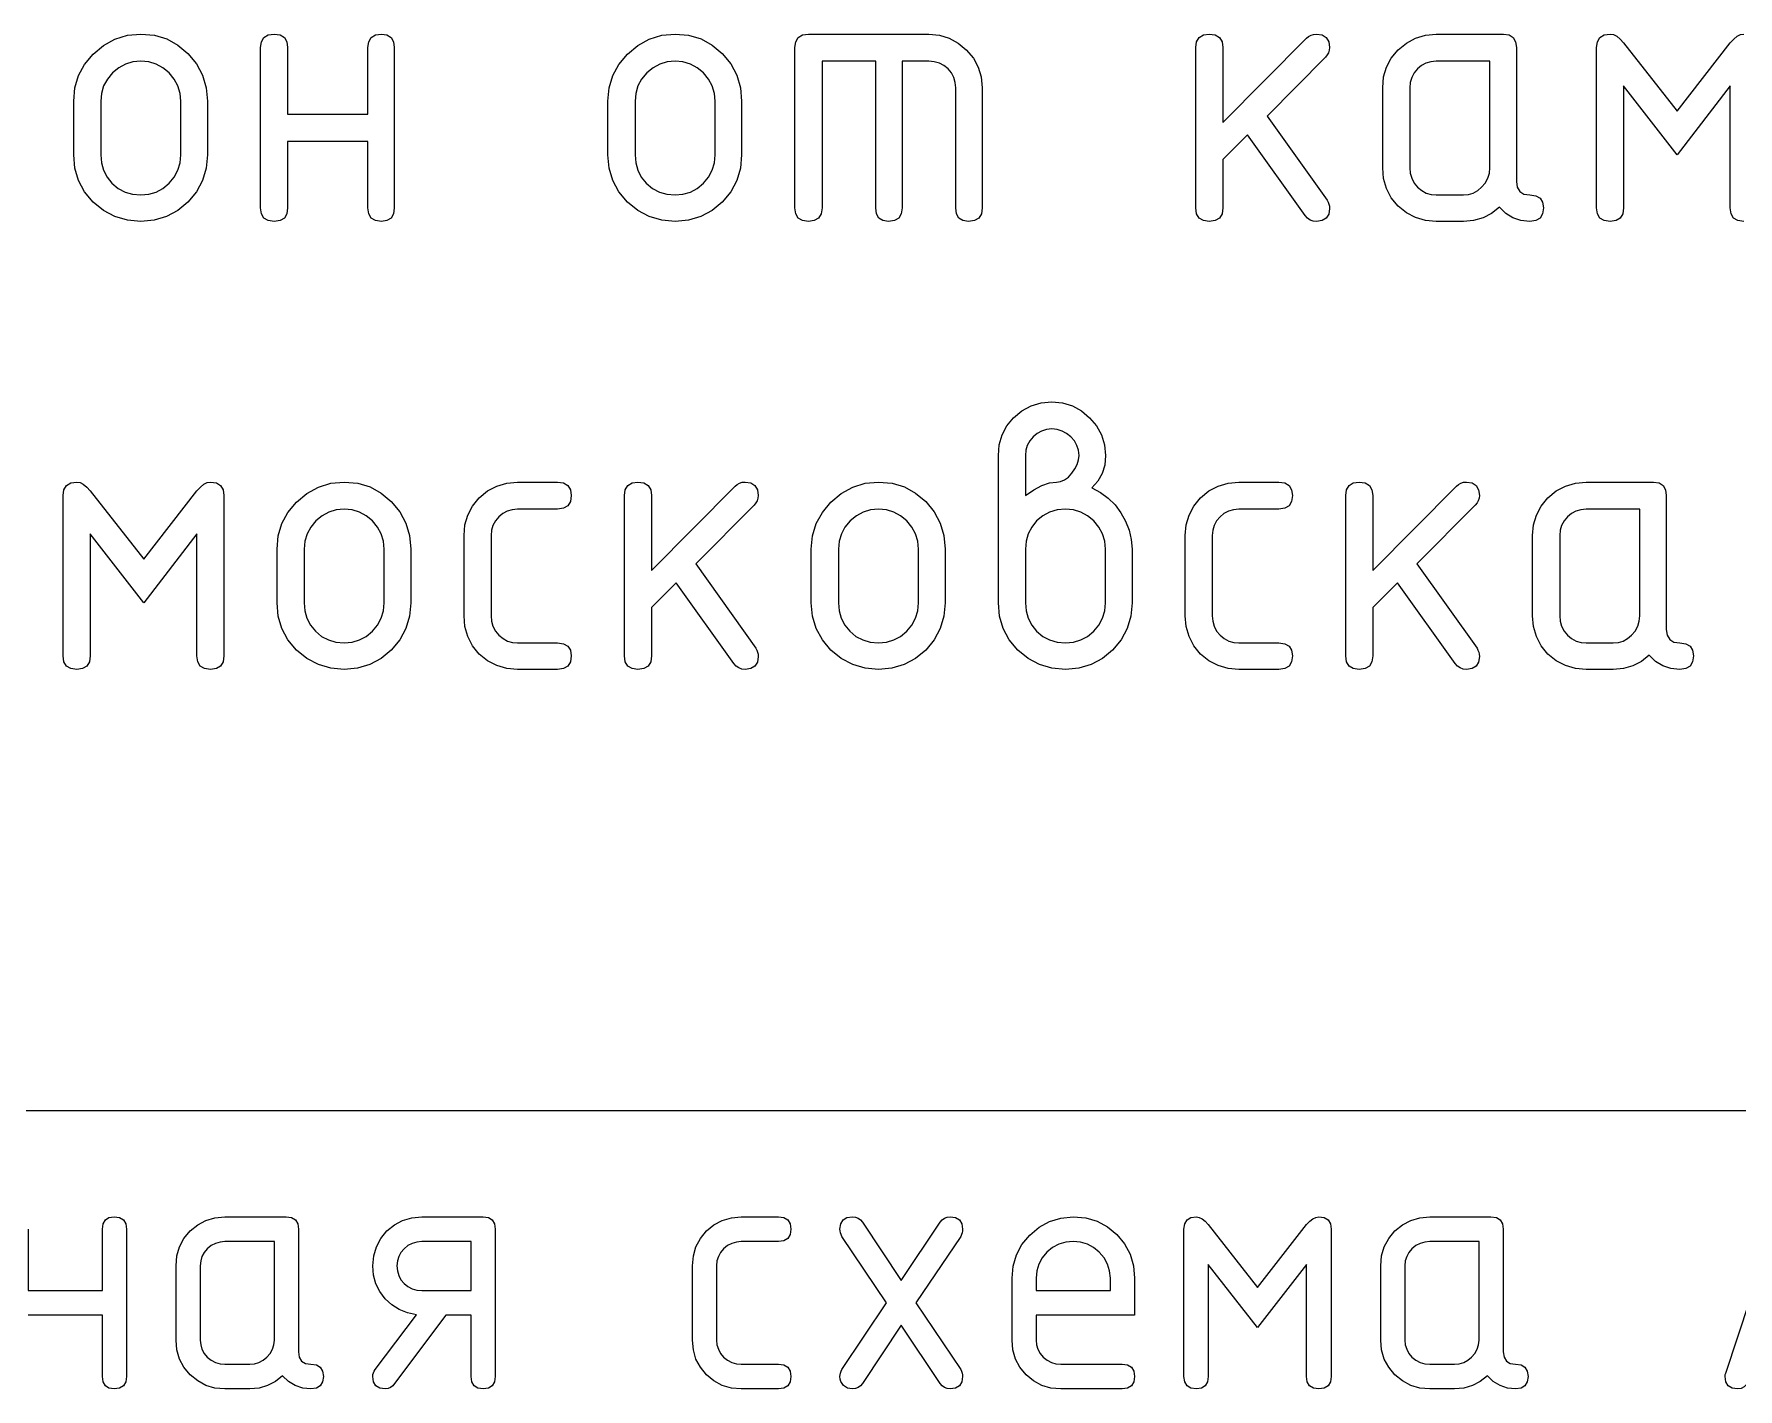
# Model space of a CAD drawing. Header units: millimetres. Extents: x 1 to 1188, y 1 to 840.
# Drawn here: x 1080.89 to 1096.83, y 18.1 to 30.78 of the extents above; entities that cross this region are included whole.
import ezdxf

# ---------------------------------------------------------------- set-up
doc = ezdxf.new("R2010")
doc.units = ezdxf.units.MM
doc.layers.add('GEOMETRY', color=7, linetype='Continuous')
doc.layers.add('TEXT_OUTLINE', color=7, linetype='Continuous')

msp = doc.modelspace()

# ---------------------------------------------------------------- linework, layer by layer
at = {"layer": 'GEOMETRY'}
for points in [[(1088.136, 30.779), (1089.261, 30.779)], [(1094.011, 30.779), (1094.639, 30.779)], [(1083.01, 29.153), (1083.01, 30.653)], [(1083.263, 30.653), (1083.263, 30.03), (1084.013, 30.03), (1084.013, 30.653)], [(1084.261, 30.653), (1084.261, 29.153)], [(1088.009, 29.153), (1088.009, 30.653)], [(1091.76, 29.153), (1091.76, 30.653)], [(1092.014, 29.953), (1092.796, 30.741)], [(1092.014, 30.653), (1092.014, 29.953)], [(1094.761, 30.653), (1094.761, 29.401)], [(1095.511, 29.153), (1095.511, 30.653)], [(1095.764, 30.697), (1096.266, 30.057), (1096.762, 30.697)], [(1088.765, 29.153), (1088.765, 30.526), (1088.263, 30.526), (1088.263, 29.153)], [(1089.261, 30.526), (1089.013, 30.526), (1089.013, 29.153)], [(1092.973, 30.564), (1092.427, 30.013), (1092.989, 29.225)], [(1094.513, 30.526), (1094.011, 30.526)], [(1094.513, 29.528), (1094.513, 30.526)], [(1096.266, 29.649), (1095.764, 30.294), (1095.764, 29.153)], [(1096.762, 29.153), (1096.762, 30.294), (1096.266, 29.649)], [(1081.261, 29.649), (1081.261, 30.151)], [(1081.514, 30.151), (1081.514, 29.649)], [(1082.264, 29.649), (1082.264, 30.151)], [(1082.512, 30.151), (1082.512, 29.649)], [(1086.26, 29.649), (1086.26, 30.151)], [(1086.514, 30.151), (1086.514, 29.649)], [(1087.263, 29.649), (1087.263, 30.151)], [(1087.511, 30.151), (1087.511, 29.649)], [(1089.514, 29.153), (1089.514, 30.278)], [(1089.762, 30.278), (1089.762, 29.153)], [(1093.509, 29.528), (1093.509, 30.278)], [(1093.763, 30.278), (1093.763, 29.528)], [(1092.785, 29.082), (1092.245, 29.837), (1092.014, 29.605), (1092.014, 29.153)], [(1083.263, 29.776), (1083.263, 29.153)], [(1084.013, 29.153), (1084.013, 29.776), (1083.263, 29.776)], [(1094.011, 29.275), (1094.264, 29.275)], [(1094.264, 29.027), (1094.011, 29.027)], [(1089.913, 25.458), (1089.913, 26.836)], [(1090.166, 26.836), (1090.166, 26.462)], [(1081.416, 26.506), (1081.917, 25.866), (1082.414, 26.506)], [(1085.415, 26.588), (1085.789, 26.588)], [(1086.668, 25.762), (1087.45, 26.55)], [(1092.163, 26.588), (1092.538, 26.588)], [(1093.416, 25.762), (1094.199, 26.55)], [(1095.414, 26.588), (1096.042, 26.588)], [(1081.162, 24.962), (1081.162, 26.462)], [(1082.667, 26.462), (1082.667, 24.962)], [(1085.789, 26.335), (1085.415, 26.335)], [(1086.414, 24.962), (1086.414, 26.462)], [(1086.668, 26.462), (1086.668, 25.762)], [(1087.627, 26.373), (1087.081, 25.822), (1087.643, 25.034)], [(1092.538, 26.335), (1092.163, 26.335)], [(1093.163, 24.962), (1093.163, 26.462)], [(1093.416, 26.462), (1093.416, 25.762)], [(1094.375, 26.373), (1093.83, 25.822), (1094.392, 25.034)], [(1095.915, 26.335), (1095.414, 26.335)], [(1095.915, 25.337), (1095.915, 26.335)], [(1096.163, 26.462), (1096.163, 25.21)], [(1081.917, 25.458), (1081.416, 26.103), (1081.416, 24.962)], [(1082.414, 24.962), (1082.414, 26.103), (1081.917, 25.458)], [(1084.913, 25.337), (1084.913, 26.087)], [(1085.166, 26.087), (1085.166, 25.337)], [(1091.662, 25.337), (1091.662, 26.087)], [(1091.915, 26.087), (1091.915, 25.337)], [(1094.912, 25.337), (1094.912, 26.087)], [(1095.166, 26.087), (1095.166, 25.337)], [(1083.164, 25.458), (1083.164, 25.96)], [(1083.417, 25.96), (1083.417, 25.458)], [(1084.167, 25.458), (1084.167, 25.96)], [(1084.415, 25.96), (1084.415, 25.458)], [(1088.163, 25.458), (1088.163, 25.96)], [(1088.417, 25.96), (1088.417, 25.458)], [(1089.166, 25.458), (1089.166, 25.96)], [(1089.414, 25.96), (1089.414, 25.458)], [(1090.166, 25.96), (1090.166, 25.458)], [(1090.916, 25.458), (1090.916, 25.96)], [(1091.164, 25.96), (1091.164, 25.458)], [(1087.439, 24.891), (1086.899, 25.646), (1086.668, 25.414), (1086.668, 24.962)], [(1094.188, 24.891), (1093.648, 25.646), (1093.416, 25.414), (1093.416, 24.962)], [(1085.415, 25.084), (1085.789, 25.084)], [(1092.163, 25.084), (1092.538, 25.084)], [(1095.414, 25.084), (1095.667, 25.084)], [(1085.789, 24.836), (1085.415, 24.836)], [(1092.538, 24.836), (1092.163, 24.836)], [(1095.667, 24.836), (1095.414, 24.836)], [(999.815, 20.708), (1064.776, 20.708), (1184.79, 20.708)], [(1082.676, 19.714), (1083.249, 19.714)], [(1084.517, 19.714), (1085.091, 19.714)], [(1087.508, 19.714), (1087.855, 19.714)], [(1088.641, 19.664), (1089.004, 19.119), (1089.368, 19.664)], [(1091.876, 19.642), (1092.339, 19.053), (1092.796, 19.642)], [(1093.949, 19.714), (1094.522, 19.714)], [(1096.719, 18.253), (1097.171, 19.62)], [(1080.835, 19.598), (1080.835, 19.025), (1081.53, 19.025), (1081.53, 19.598)], [(1081.756, 19.598), (1081.756, 18.22)], [(1083.139, 19.483), (1082.676, 19.483)], [(1083.139, 18.562), (1083.139, 19.483)], [(1083.365, 19.598), (1083.365, 18.452)], [(1084.517, 19.025), (1084.98, 19.025), (1084.98, 19.483), (1084.517, 19.483)], [(1085.206, 19.598), (1085.206, 18.22)], [(1087.855, 19.483), (1087.508, 19.483)], [(1088.448, 18.286), (1088.867, 18.909), (1088.448, 19.532)], [(1089.561, 19.532), (1089.142, 18.909)], [(1091.65, 18.22), (1091.65, 19.598)], [(1093.028, 19.598), (1093.028, 18.22)], [(1094.412, 19.483), (1093.949, 19.483)], [(1094.412, 18.562), (1094.412, 19.483)], [(1094.638, 19.598), (1094.638, 18.452)], [(1082.219, 18.562), (1082.219, 19.257)], [(1082.445, 19.257), (1082.445, 18.562)], [(1087.05, 18.562), (1087.05, 19.257)], [(1087.276, 19.257), (1087.276, 18.562)], [(1090.041, 18.562), (1090.041, 19.141)], [(1090.267, 19.141), (1090.267, 19.025), (1090.961, 19.025), (1090.961, 19.141)], [(1091.187, 19.141), (1091.187, 18.794), (1090.267, 18.794)], [(1092.339, 18.678), (1091.876, 19.268), (1091.876, 18.22)], [(1092.796, 18.22), (1092.796, 19.268), (1092.339, 18.678)], [(1093.491, 18.562), (1093.491, 19.257)], [(1093.717, 19.257), (1093.717, 18.562)], [(1089.142, 18.909), (1089.561, 18.286)], [(1081.53, 18.22), (1081.53, 18.794), (1080.835, 18.794)], [(1084.082, 18.286), (1084.468, 18.799)], [(1084.98, 18.22), (1084.98, 18.794), (1084.743, 18.794), (1084.264, 18.154)], [(1089.368, 18.154), (1089.004, 18.7), (1088.641, 18.154)], [(1090.267, 18.794), (1090.267, 18.562)], [(1082.676, 18.336), (1082.908, 18.336)], [(1087.508, 18.336), (1087.855, 18.336)], [(1090.498, 18.336), (1091.071, 18.336)], [(1093.949, 18.336), (1094.18, 18.336)], [(1082.908, 18.105), (1082.676, 18.105)], [(1087.855, 18.105), (1087.508, 18.105)], [(1091.071, 18.105), (1090.498, 18.105)], [(1094.18, 18.105), (1093.949, 18.105)]]:
    msp.add_lwpolyline(points, dxfattribs=at)
at = {"layer": 'TEXT_OUTLINE'}
for points in [[(1081.442, 30.592), (1081.54, 30.674), (1081.647, 30.732), (1081.763, 30.768), (1081.889, 30.779)], [(1081.889, 30.779), (1082.016, 30.768), (1082.131, 30.734), (1082.236, 30.677), (1082.33, 30.598)], [(1083.01, 30.653), (1083.018, 30.708), (1083.041, 30.748), (1083.081, 30.771), (1083.137, 30.779)], [(1083.137, 30.779), (1083.192, 30.771), (1083.232, 30.748), (1083.255, 30.708), (1083.263, 30.653)], [(1084.013, 30.653), (1084.021, 30.708), (1084.044, 30.748), (1084.084, 30.771), (1084.14, 30.779)], [(1084.14, 30.779), (1084.192, 30.771), (1084.23, 30.748), (1084.253, 30.708), (1084.261, 30.653)], [(1086.442, 30.592), (1086.54, 30.674), (1086.647, 30.732), (1086.763, 30.768), (1086.889, 30.779)], [(1086.889, 30.779), (1087.015, 30.768), (1087.131, 30.734), (1087.235, 30.677), (1087.329, 30.598)], [(1088.009, 30.653), (1088.017, 30.708), (1088.041, 30.748), (1088.08, 30.771), (1088.136, 30.779)], [(1089.261, 30.779), (1089.361, 30.77), (1089.453, 30.742), (1089.537, 30.696), (1089.613, 30.631)], [(1091.76, 30.653), (1091.768, 30.708), (1091.791, 30.748), (1091.831, 30.771), (1091.887, 30.779)], [(1091.887, 30.779), (1091.942, 30.771), (1091.982, 30.748), (1092.006, 30.708), (1092.014, 30.653)], [(1092.796, 30.741), (1092.816, 30.757), (1092.839, 30.769), (1092.863, 30.777), (1092.89, 30.779)], [(1092.89, 30.779), (1092.943, 30.771), (1092.981, 30.748), (1093.004, 30.708), (1093.011, 30.653)], [(1093.653, 30.631), (1093.731, 30.696), (1093.816, 30.742), (1093.91, 30.77), (1094.011, 30.779)], [(1094.639, 30.779), (1094.692, 30.771), (1094.73, 30.748), (1094.753, 30.708), (1094.761, 30.653)], [(1095.511, 30.653), (1095.518, 30.708), (1095.542, 30.748), (1095.582, 30.771), (1095.637, 30.779)], [(1095.637, 30.779), (1095.668, 30.774), (1095.699, 30.759), (1095.731, 30.733), (1095.764, 30.697)], [(1096.762, 30.697), (1096.795, 30.733), (1096.826, 30.759), (1096.858, 30.774), (1096.889, 30.779)], [(1089.613, 30.631), (1089.679, 30.554), (1089.725, 30.47), (1089.753, 30.378), (1089.762, 30.278)], [(1093.011, 30.653), (1093.009, 30.628), (1093.001, 30.605), (1092.989, 30.584), (1092.973, 30.564)], [(1093.509, 30.278), (1093.518, 30.378), (1093.545, 30.47), (1093.59, 30.554), (1093.653, 30.631)], [(1081.261, 30.151), (1081.272, 30.276), (1081.306, 30.391), (1081.363, 30.496), (1081.442, 30.592)], [(1081.889, 30.526), (1081.814, 30.519), (1081.745, 30.498), (1081.682, 30.464), (1081.624, 30.416)], [(1082.154, 30.416), (1082.095, 30.464), (1082.032, 30.498), (1081.963, 30.519), (1081.889, 30.526)], [(1082.33, 30.598), (1082.409, 30.501), (1082.466, 30.395), (1082.5, 30.278), (1082.512, 30.151)], [(1086.26, 30.151), (1086.271, 30.276), (1086.306, 30.391), (1086.362, 30.496), (1086.442, 30.592)], [(1086.889, 30.526), (1086.814, 30.519), (1086.745, 30.498), (1086.682, 30.464), (1086.624, 30.416)], [(1087.153, 30.416), (1087.095, 30.464), (1087.031, 30.498), (1086.962, 30.519), (1086.889, 30.526)], [(1087.329, 30.598), (1087.409, 30.501), (1087.466, 30.395), (1087.5, 30.278), (1087.511, 30.151)], [(1089.443, 30.454), (1089.404, 30.485), (1089.361, 30.508), (1089.313, 30.521), (1089.261, 30.526)], [(1089.514, 30.278), (1089.51, 30.328), (1089.496, 30.374), (1089.474, 30.416), (1089.443, 30.454)], [(1093.835, 30.454), (1093.803, 30.416), (1093.781, 30.374), (1093.767, 30.328), (1093.763, 30.278)], [(1094.011, 30.526), (1093.96, 30.521), (1093.914, 30.508), (1093.872, 30.485), (1093.835, 30.454)], [(1081.624, 30.416), (1081.576, 30.357), (1081.541, 30.294), (1081.521, 30.225), (1081.514, 30.151)], [(1082.264, 30.151), (1082.257, 30.225), (1082.236, 30.294), (1082.202, 30.357), (1082.154, 30.416)], [(1086.624, 30.416), (1086.575, 30.357), (1086.541, 30.294), (1086.52, 30.225), (1086.514, 30.151)], [(1087.263, 30.151), (1087.256, 30.225), (1087.236, 30.294), (1087.201, 30.357), (1087.153, 30.416)], [(1081.442, 29.208), (1081.363, 29.304), (1081.306, 29.409), (1081.272, 29.524), (1081.261, 29.649)], [(1081.514, 29.649), (1081.521, 29.575), (1081.54, 29.506), (1081.573, 29.442), (1081.619, 29.385)], [(1082.154, 29.385), (1082.202, 29.442), (1082.236, 29.506), (1082.257, 29.575), (1082.264, 29.649)], [(1082.512, 29.649), (1082.5, 29.524), (1082.466, 29.409), (1082.409, 29.304), (1082.33, 29.208)], [(1086.442, 29.208), (1086.362, 29.304), (1086.306, 29.409), (1086.271, 29.524), (1086.26, 29.649)], [(1086.514, 29.649), (1086.52, 29.575), (1086.54, 29.506), (1086.572, 29.442), (1086.618, 29.385)], [(1087.153, 29.385), (1087.201, 29.442), (1087.236, 29.506), (1087.256, 29.575), (1087.263, 29.649)], [(1087.511, 29.649), (1087.5, 29.524), (1087.466, 29.409), (1087.409, 29.304), (1087.329, 29.208)], [(1093.653, 29.17), (1093.59, 29.248), (1093.545, 29.334), (1093.518, 29.427), (1093.509, 29.528)], [(1093.763, 29.528), (1093.767, 29.477), (1093.781, 29.43), (1093.803, 29.386), (1093.835, 29.346)], [(1094.435, 29.346), (1094.469, 29.386), (1094.493, 29.43), (1094.508, 29.477), (1094.513, 29.528)], [(1081.619, 29.385), (1081.677, 29.336), (1081.741, 29.302), (1081.812, 29.281), (1081.889, 29.275)], [(1081.889, 29.275), (1081.963, 29.281), (1082.032, 29.302), (1082.095, 29.336), (1082.154, 29.385)], [(1086.618, 29.385), (1086.676, 29.336), (1086.741, 29.302), (1086.811, 29.281), (1086.889, 29.275)], [(1086.889, 29.275), (1086.962, 29.281), (1087.031, 29.302), (1087.095, 29.336), (1087.153, 29.385)], [(1093.835, 29.346), (1093.874, 29.315), (1093.917, 29.292), (1093.963, 29.279), (1094.011, 29.275)], [(1094.264, 29.275), (1094.312, 29.279), (1094.357, 29.292), (1094.398, 29.315), (1094.435, 29.346)], [(1094.761, 29.401), (1094.768, 29.346), (1094.792, 29.306), (1094.831, 29.282), (1094.887, 29.275)], [(1081.889, 29.027), (1081.763, 29.038), (1081.647, 29.072), (1081.54, 29.129), (1081.442, 29.208)], [(1082.33, 29.208), (1082.234, 29.129), (1082.129, 29.072), (1082.013, 29.038), (1081.889, 29.027)], [(1086.889, 29.027), (1086.763, 29.038), (1086.647, 29.072), (1086.54, 29.129), (1086.442, 29.208)], [(1087.329, 29.208), (1087.234, 29.129), (1087.128, 29.072), (1087.013, 29.038), (1086.889, 29.027)], [(1092.989, 29.225), (1092.999, 29.208), (1093.005, 29.189), (1093.01, 29.169), (1093.011, 29.148)], [(1094.887, 29.275), (1094.943, 29.267), (1094.982, 29.244), (1095.006, 29.206), (1095.014, 29.153)], [(1083.137, 29.027), (1083.081, 29.034), (1083.041, 29.058), (1083.018, 29.097), (1083.01, 29.153)], [(1083.263, 29.153), (1083.255, 29.097), (1083.232, 29.058), (1083.192, 29.034), (1083.137, 29.027)], [(1084.14, 29.027), (1084.084, 29.034), (1084.044, 29.058), (1084.021, 29.097), (1084.013, 29.153)], [(1084.261, 29.153), (1084.253, 29.097), (1084.23, 29.058), (1084.192, 29.034), (1084.14, 29.027)], [(1088.136, 29.027), (1088.08, 29.034), (1088.041, 29.058), (1088.017, 29.097), (1088.009, 29.153)], [(1088.263, 29.153), (1088.255, 29.097), (1088.231, 29.058), (1088.191, 29.034), (1088.136, 29.027)], [(1088.886, 29.027), (1088.833, 29.034), (1088.795, 29.058), (1088.772, 29.097), (1088.765, 29.153)], [(1089.013, 29.153), (1089.005, 29.097), (1088.981, 29.058), (1088.941, 29.034), (1088.886, 29.027)], [(1089.635, 29.027), (1089.582, 29.034), (1089.544, 29.058), (1089.522, 29.097), (1089.514, 29.153)], [(1089.762, 29.153), (1089.754, 29.097), (1089.73, 29.058), (1089.691, 29.034), (1089.635, 29.027)], [(1091.887, 29.027), (1091.831, 29.034), (1091.791, 29.058), (1091.768, 29.097), (1091.76, 29.153)], [(1092.014, 29.153), (1092.006, 29.097), (1091.982, 29.058), (1091.942, 29.034), (1091.887, 29.027)], [(1092.89, 29.027), (1092.859, 29.03), (1092.83, 29.04), (1092.806, 29.057), (1092.785, 29.082)], [(1093.011, 29.148), (1093.004, 29.095), (1092.981, 29.057), (1092.943, 29.034), (1092.89, 29.027)], [(1094.011, 29.027), (1093.91, 29.035), (1093.816, 29.062), (1093.731, 29.107), (1093.653, 29.17)], [(1094.601, 29.159), (1094.528, 29.101), (1094.448, 29.06), (1094.36, 29.035), (1094.264, 29.027)], [(1094.887, 29.027), (1094.803, 29.035), (1094.727, 29.06), (1094.66, 29.101), (1094.601, 29.159)], [(1095.014, 29.153), (1095.006, 29.097), (1094.982, 29.058), (1094.943, 29.034), (1094.887, 29.027)], [(1095.637, 29.027), (1095.582, 29.034), (1095.542, 29.058), (1095.518, 29.097), (1095.511, 29.153)], [(1095.764, 29.153), (1095.756, 29.097), (1095.732, 29.058), (1095.693, 29.034), (1095.637, 29.027)], [(1096.889, 29.027), (1096.833, 29.034), (1096.793, 29.058), (1096.77, 29.097), (1096.762, 29.153)], [(1090.056, 27.189), (1090.134, 27.254), (1090.219, 27.301), (1090.313, 27.329), (1090.414, 27.338)], [(1090.414, 27.338), (1090.514, 27.329), (1090.607, 27.301), (1090.691, 27.254), (1090.767, 27.189)], [(1089.913, 26.836), (1089.921, 26.937), (1089.948, 27.029), (1089.993, 27.113), (1090.056, 27.189)], [(1090.767, 27.189), (1090.832, 27.113), (1090.879, 27.029), (1090.906, 26.937), (1090.916, 26.836)], [(1090.238, 27.013), (1090.206, 26.975), (1090.184, 26.932), (1090.17, 26.886), (1090.166, 26.836)], [(1090.414, 27.085), (1090.363, 27.08), (1090.317, 27.066), (1090.275, 27.044), (1090.238, 27.013)], [(1090.591, 27.013), (1090.552, 27.044), (1090.51, 27.066), (1090.464, 27.08), (1090.414, 27.085)], [(1090.668, 26.836), (1090.663, 26.886), (1090.648, 26.932), (1090.624, 26.975), (1090.591, 27.013)], [(1090.602, 26.671), (1090.63, 26.712), (1090.651, 26.754), (1090.664, 26.795), (1090.668, 26.836)], [(1090.916, 26.836), (1090.908, 26.747), (1090.884, 26.667), (1090.844, 26.596), (1090.789, 26.533)], [(1090.458, 26.588), (1090.496, 26.594), (1090.532, 26.609), (1090.568, 26.635), (1090.602, 26.671)], [(1081.162, 26.462), (1081.17, 26.517), (1081.194, 26.557), (1081.233, 26.58), (1081.289, 26.588)], [(1081.289, 26.588), (1081.32, 26.583), (1081.351, 26.568), (1081.383, 26.542), (1081.416, 26.506)], [(1082.414, 26.506), (1082.446, 26.542), (1082.478, 26.568), (1082.509, 26.583), (1082.54, 26.588)], [(1082.54, 26.588), (1082.596, 26.58), (1082.635, 26.557), (1082.659, 26.517), (1082.667, 26.462)], [(1083.346, 26.401), (1083.443, 26.483), (1083.55, 26.541), (1083.666, 26.577), (1083.792, 26.588)], [(1083.792, 26.588), (1083.919, 26.577), (1084.034, 26.543), (1084.139, 26.486), (1084.233, 26.407)], [(1085.056, 26.44), (1085.134, 26.505), (1085.22, 26.551), (1085.313, 26.579), (1085.415, 26.588)], [(1085.789, 26.588), (1085.845, 26.58), (1085.884, 26.557), (1085.908, 26.517), (1085.916, 26.462)], [(1086.414, 26.462), (1086.422, 26.517), (1086.445, 26.557), (1086.485, 26.58), (1086.541, 26.588)], [(1086.541, 26.588), (1086.596, 26.58), (1086.636, 26.557), (1086.66, 26.517), (1086.668, 26.462)], [(1087.45, 26.55), (1087.47, 26.566), (1087.492, 26.578), (1087.517, 26.586), (1087.544, 26.588)], [(1087.544, 26.588), (1087.597, 26.58), (1087.635, 26.557), (1087.658, 26.517), (1087.665, 26.462)], [(1088.345, 26.401), (1088.443, 26.483), (1088.55, 26.541), (1088.666, 26.577), (1088.792, 26.588)], [(1088.792, 26.588), (1088.918, 26.577), (1089.034, 26.543), (1089.139, 26.486), (1089.233, 26.407)], [(1090.166, 26.462), (1090.244, 26.517), (1090.319, 26.557), (1090.39, 26.58), (1090.458, 26.588)], [(1090.789, 26.533), (1090.87, 26.492), (1090.942, 26.439), (1091.005, 26.376), (1091.059, 26.302)], [(1091.805, 26.44), (1091.883, 26.505), (1091.969, 26.551), (1092.062, 26.579), (1092.163, 26.588)], [(1092.538, 26.588), (1092.593, 26.58), (1092.633, 26.557), (1092.657, 26.517), (1092.665, 26.462)], [(1093.163, 26.462), (1093.171, 26.517), (1093.194, 26.557), (1093.234, 26.58), (1093.29, 26.588)], [(1093.29, 26.588), (1093.345, 26.58), (1093.385, 26.557), (1093.408, 26.517), (1093.416, 26.462)], [(1094.199, 26.55), (1094.219, 26.566), (1094.241, 26.578), (1094.266, 26.586), (1094.293, 26.588)], [(1094.293, 26.588), (1094.345, 26.58), (1094.383, 26.557), (1094.406, 26.517), (1094.414, 26.462)], [(1095.055, 26.44), (1095.133, 26.505), (1095.219, 26.551), (1095.312, 26.579), (1095.414, 26.588)], [(1096.042, 26.588), (1096.095, 26.58), (1096.133, 26.557), (1096.156, 26.517), (1096.163, 26.462)], [(1083.164, 25.96), (1083.175, 26.085), (1083.209, 26.2), (1083.266, 26.305), (1083.346, 26.401)], [(1083.792, 26.335), (1083.717, 26.328), (1083.648, 26.307), (1083.585, 26.273), (1083.527, 26.225)], [(1084.057, 26.225), (1083.998, 26.273), (1083.935, 26.307), (1083.866, 26.328), (1083.792, 26.335)], [(1084.233, 26.407), (1084.313, 26.31), (1084.369, 26.204), (1084.404, 26.087), (1084.415, 25.96)], [(1084.913, 26.087), (1084.922, 26.187), (1084.948, 26.279), (1084.993, 26.363), (1085.056, 26.44)], [(1085.415, 26.335), (1085.364, 26.33), (1085.318, 26.317), (1085.276, 26.294), (1085.238, 26.263)], [(1085.916, 26.462), (1085.908, 26.406), (1085.884, 26.366), (1085.845, 26.343), (1085.789, 26.335)], [(1087.665, 26.462), (1087.663, 26.437), (1087.655, 26.414), (1087.643, 26.393), (1087.627, 26.373)], [(1088.163, 25.96), (1088.175, 26.085), (1088.209, 26.2), (1088.266, 26.305), (1088.345, 26.401)], [(1088.792, 26.335), (1088.717, 26.328), (1088.648, 26.307), (1088.585, 26.273), (1088.527, 26.225)], [(1089.056, 26.225), (1088.998, 26.273), (1088.934, 26.307), (1088.866, 26.328), (1088.792, 26.335)], [(1089.233, 26.407), (1089.312, 26.31), (1089.369, 26.204), (1089.403, 26.087), (1089.414, 25.96)], [(1090.541, 26.335), (1090.464, 26.328), (1090.393, 26.307), (1090.329, 26.273), (1090.271, 26.225)], [(1090.805, 26.225), (1090.747, 26.273), (1090.684, 26.307), (1090.615, 26.328), (1090.541, 26.335)], [(1091.662, 26.087), (1091.671, 26.187), (1091.697, 26.279), (1091.742, 26.363), (1091.805, 26.44)], [(1092.163, 26.335), (1092.113, 26.33), (1092.066, 26.317), (1092.024, 26.294), (1091.987, 26.263)], [(1092.665, 26.462), (1092.657, 26.406), (1092.633, 26.366), (1092.593, 26.343), (1092.538, 26.335)], [(1094.414, 26.462), (1094.412, 26.437), (1094.404, 26.414), (1094.392, 26.393), (1094.375, 26.373)], [(1094.912, 26.087), (1094.921, 26.187), (1094.948, 26.279), (1094.992, 26.363), (1095.055, 26.44)], [(1095.414, 26.335), (1095.363, 26.33), (1095.317, 26.317), (1095.275, 26.294), (1095.237, 26.263)], [(1083.527, 26.225), (1083.479, 26.166), (1083.444, 26.103), (1083.424, 26.034), (1083.417, 25.96)], [(1084.167, 25.96), (1084.16, 26.034), (1084.139, 26.103), (1084.105, 26.166), (1084.057, 26.225)], [(1085.238, 26.263), (1085.207, 26.225), (1085.184, 26.183), (1085.171, 26.137), (1085.166, 26.087)], [(1088.527, 26.225), (1088.478, 26.166), (1088.444, 26.103), (1088.424, 26.034), (1088.417, 25.96)], [(1089.166, 25.96), (1089.159, 26.034), (1089.139, 26.103), (1089.104, 26.166), (1089.056, 26.225)], [(1090.271, 26.225), (1090.225, 26.166), (1090.192, 26.103), (1090.173, 26.034), (1090.166, 25.96)], [(1090.916, 25.96), (1090.909, 26.034), (1090.888, 26.103), (1090.854, 26.166), (1090.805, 26.225)], [(1091.059, 26.302), (1091.104, 26.222), (1091.137, 26.139), (1091.157, 26.051), (1091.164, 25.96)], [(1091.987, 26.263), (1091.955, 26.225), (1091.933, 26.183), (1091.92, 26.137), (1091.915, 26.087)], [(1095.237, 26.263), (1095.206, 26.225), (1095.183, 26.183), (1095.17, 26.137), (1095.166, 26.087)], [(1083.346, 25.017), (1083.266, 25.113), (1083.209, 25.218), (1083.175, 25.333), (1083.164, 25.458)], [(1083.417, 25.458), (1083.424, 25.384), (1083.443, 25.315), (1083.476, 25.251), (1083.522, 25.194)], [(1084.057, 25.194), (1084.105, 25.251), (1084.139, 25.315), (1084.16, 25.384), (1084.167, 25.458)], [(1084.415, 25.458), (1084.404, 25.333), (1084.369, 25.218), (1084.313, 25.113), (1084.233, 25.017)], [(1088.345, 25.017), (1088.266, 25.113), (1088.209, 25.218), (1088.175, 25.333), (1088.163, 25.458)], [(1088.417, 25.458), (1088.423, 25.384), (1088.443, 25.315), (1088.476, 25.251), (1088.522, 25.194)], [(1089.056, 25.194), (1089.104, 25.251), (1089.139, 25.315), (1089.159, 25.384), (1089.166, 25.458)], [(1089.414, 25.458), (1089.403, 25.333), (1089.369, 25.218), (1089.312, 25.113), (1089.233, 25.017)], [(1090.094, 25.017), (1090.015, 25.113), (1089.958, 25.218), (1089.924, 25.333), (1089.913, 25.458)], [(1090.166, 25.458), (1090.173, 25.384), (1090.192, 25.315), (1090.225, 25.251), (1090.271, 25.194)], [(1090.805, 25.194), (1090.854, 25.251), (1090.888, 25.315), (1090.909, 25.384), (1090.916, 25.458)], [(1091.164, 25.458), (1091.152, 25.333), (1091.118, 25.218), (1091.061, 25.113), (1090.982, 25.017)], [(1083.522, 25.194), (1083.58, 25.145), (1083.644, 25.111), (1083.715, 25.09), (1083.792, 25.084)], [(1083.792, 25.084), (1083.866, 25.09), (1083.935, 25.111), (1083.998, 25.145), (1084.057, 25.194)], [(1085.056, 24.979), (1084.993, 25.057), (1084.948, 25.143), (1084.922, 25.236), (1084.913, 25.337)], [(1085.166, 25.337), (1085.171, 25.286), (1085.184, 25.239), (1085.207, 25.195), (1085.238, 25.155)], [(1088.522, 25.194), (1088.579, 25.145), (1088.644, 25.111), (1088.714, 25.09), (1088.792, 25.084)], [(1088.792, 25.084), (1088.866, 25.09), (1088.934, 25.111), (1088.998, 25.145), (1089.056, 25.194)], [(1090.271, 25.194), (1090.329, 25.145), (1090.393, 25.111), (1090.464, 25.09), (1090.541, 25.084)], [(1090.541, 25.084), (1090.615, 25.09), (1090.684, 25.111), (1090.747, 25.145), (1090.805, 25.194)], [(1091.805, 24.979), (1091.742, 25.057), (1091.697, 25.143), (1091.671, 25.236), (1091.662, 25.337)], [(1091.915, 25.337), (1091.92, 25.286), (1091.933, 25.239), (1091.955, 25.195), (1091.987, 25.155)], [(1095.055, 24.979), (1094.992, 25.057), (1094.948, 25.143), (1094.921, 25.236), (1094.912, 25.337)], [(1095.166, 25.337), (1095.17, 25.286), (1095.183, 25.239), (1095.206, 25.195), (1095.237, 25.155)], [(1095.838, 25.155), (1095.872, 25.195), (1095.896, 25.239), (1095.91, 25.286), (1095.915, 25.337)], [(1096.163, 25.21), (1096.171, 25.155), (1096.195, 25.115), (1096.234, 25.091), (1096.29, 25.084)], [(1085.238, 25.155), (1085.278, 25.124), (1085.321, 25.101), (1085.366, 25.088), (1085.415, 25.084)], [(1085.789, 25.084), (1085.845, 25.076), (1085.884, 25.053), (1085.908, 25.015), (1085.916, 24.962)], [(1087.643, 25.034), (1087.652, 25.017), (1087.659, 24.998), (1087.664, 24.978), (1087.665, 24.957)], [(1091.987, 25.155), (1092.027, 25.124), (1092.07, 25.101), (1092.115, 25.088), (1092.163, 25.084)], [(1092.538, 25.084), (1092.593, 25.076), (1092.633, 25.053), (1092.657, 25.015), (1092.665, 24.962)], [(1094.392, 25.034), (1094.401, 25.017), (1094.408, 24.998), (1094.413, 24.978), (1094.414, 24.957)], [(1095.237, 25.155), (1095.277, 25.124), (1095.32, 25.101), (1095.365, 25.088), (1095.414, 25.084)], [(1095.667, 25.084), (1095.715, 25.088), (1095.759, 25.101), (1095.8, 25.124), (1095.838, 25.155)], [(1096.29, 25.084), (1096.345, 25.076), (1096.385, 25.053), (1096.409, 25.015), (1096.417, 24.962)], [(1081.289, 24.836), (1081.233, 24.843), (1081.194, 24.867), (1081.17, 24.906), (1081.162, 24.962)], [(1081.416, 24.962), (1081.408, 24.906), (1081.384, 24.867), (1081.344, 24.843), (1081.289, 24.836)], [(1082.54, 24.836), (1082.484, 24.843), (1082.445, 24.867), (1082.421, 24.906), (1082.414, 24.962)], [(1082.667, 24.962), (1082.659, 24.906), (1082.635, 24.867), (1082.596, 24.843), (1082.54, 24.836)], [(1083.792, 24.836), (1083.666, 24.847), (1083.55, 24.881), (1083.443, 24.938), (1083.346, 25.017)], [(1084.233, 25.017), (1084.137, 24.938), (1084.032, 24.881), (1083.917, 24.847), (1083.792, 24.836)], [(1085.415, 24.836), (1085.313, 24.844), (1085.22, 24.871), (1085.134, 24.916), (1085.056, 24.979)], [(1085.916, 24.962), (1085.908, 24.906), (1085.884, 24.867), (1085.845, 24.843), (1085.789, 24.836)], [(1086.541, 24.836), (1086.485, 24.843), (1086.445, 24.867), (1086.422, 24.906), (1086.414, 24.962)], [(1086.668, 24.962), (1086.66, 24.906), (1086.636, 24.867), (1086.596, 24.843), (1086.541, 24.836)], [(1087.544, 24.836), (1087.512, 24.839), (1087.484, 24.849), (1087.46, 24.866), (1087.439, 24.891)], [(1087.665, 24.957), (1087.658, 24.904), (1087.635, 24.866), (1087.597, 24.843), (1087.544, 24.836)], [(1088.792, 24.836), (1088.666, 24.847), (1088.55, 24.881), (1088.443, 24.938), (1088.345, 25.017)], [(1089.233, 25.017), (1089.137, 24.938), (1089.031, 24.881), (1088.916, 24.847), (1088.792, 24.836)], [(1090.541, 24.836), (1090.414, 24.847), (1090.297, 24.881), (1090.191, 24.938), (1090.094, 25.017)], [(1090.982, 25.017), (1090.886, 24.938), (1090.78, 24.881), (1090.665, 24.847), (1090.541, 24.836)], [(1092.163, 24.836), (1092.062, 24.844), (1091.969, 24.871), (1091.883, 24.916), (1091.805, 24.979)], [(1092.665, 24.962), (1092.657, 24.906), (1092.633, 24.867), (1092.593, 24.843), (1092.538, 24.836)], [(1093.29, 24.836), (1093.234, 24.843), (1093.194, 24.867), (1093.171, 24.906), (1093.163, 24.962)], [(1093.416, 24.962), (1093.408, 24.906), (1093.385, 24.867), (1093.345, 24.843), (1093.29, 24.836)], [(1094.293, 24.836), (1094.261, 24.839), (1094.233, 24.849), (1094.209, 24.866), (1094.188, 24.891)], [(1094.414, 24.957), (1094.406, 24.904), (1094.383, 24.866), (1094.345, 24.843), (1094.293, 24.836)], [(1095.414, 24.836), (1095.312, 24.844), (1095.219, 24.871), (1095.133, 24.916), (1095.055, 24.979)], [(1096.003, 24.968), (1095.931, 24.91), (1095.85, 24.869), (1095.763, 24.844), (1095.667, 24.836)], [(1096.29, 24.836), (1096.206, 24.844), (1096.13, 24.869), (1096.062, 24.91), (1096.003, 24.968)], [(1096.417, 24.962), (1096.409, 24.906), (1096.385, 24.867), (1096.345, 24.843), (1096.29, 24.836)], [(1081.53, 19.598), (1081.537, 19.649), (1081.557, 19.685), (1081.591, 19.707), (1081.64, 19.714)], [(1081.64, 19.714), (1081.691, 19.707), (1081.727, 19.685), (1081.749, 19.649), (1081.756, 19.598)], [(1082.351, 19.582), (1082.421, 19.64), (1082.498, 19.681), (1082.583, 19.706), (1082.676, 19.714)], [(1083.249, 19.714), (1083.3, 19.707), (1083.336, 19.685), (1083.358, 19.649), (1083.365, 19.598)], [(1084.192, 19.582), (1084.262, 19.64), (1084.339, 19.681), (1084.424, 19.706), (1084.517, 19.714)], [(1085.091, 19.714), (1085.141, 19.707), (1085.178, 19.685), (1085.199, 19.649), (1085.206, 19.598)], [(1087.183, 19.582), (1087.252, 19.64), (1087.33, 19.681), (1087.415, 19.706), (1087.508, 19.714)], [(1087.855, 19.714), (1087.906, 19.707), (1087.942, 19.685), (1087.964, 19.649), (1087.971, 19.598)], [(1088.431, 19.598), (1088.438, 19.649), (1088.46, 19.685), (1088.496, 19.707), (1088.547, 19.714)], [(1088.547, 19.714), (1088.575, 19.711), (1088.601, 19.702), (1088.622, 19.686), (1088.641, 19.664)], [(1089.368, 19.664), (1089.386, 19.686), (1089.408, 19.702), (1089.433, 19.711), (1089.462, 19.714)], [(1089.462, 19.714), (1089.513, 19.707), (1089.549, 19.685), (1089.571, 19.649), (1089.578, 19.598)], [(1090.206, 19.543), (1090.295, 19.618), (1090.393, 19.671), (1090.499, 19.703), (1090.614, 19.714)], [(1090.614, 19.714), (1090.73, 19.704), (1090.837, 19.673), (1090.934, 19.621), (1091.022, 19.549)], [(1091.65, 19.598), (1091.657, 19.649), (1091.679, 19.685), (1091.715, 19.707), (1091.766, 19.714)], [(1091.766, 19.714), (1091.793, 19.709), (1091.82, 19.696), (1091.848, 19.673), (1091.876, 19.642)], [(1092.796, 19.642), (1092.826, 19.673), (1092.855, 19.696), (1092.884, 19.709), (1092.912, 19.714)], [(1092.912, 19.714), (1092.963, 19.707), (1092.999, 19.685), (1093.021, 19.649), (1093.028, 19.598)], [(1093.623, 19.582), (1093.693, 19.64), (1093.771, 19.681), (1093.856, 19.706), (1093.949, 19.714)], [(1094.522, 19.714), (1094.573, 19.707), (1094.609, 19.685), (1094.63, 19.649), (1094.638, 19.598)], [(1082.219, 19.257), (1082.227, 19.349), (1082.252, 19.434), (1082.293, 19.512), (1082.351, 19.582)], [(1082.676, 19.483), (1082.63, 19.478), (1082.587, 19.466), (1082.548, 19.445), (1082.511, 19.416)], [(1084.06, 19.257), (1084.068, 19.349), (1084.093, 19.434), (1084.134, 19.512), (1084.192, 19.582)], [(1084.517, 19.483), (1084.471, 19.478), (1084.429, 19.466), (1084.389, 19.445), (1084.352, 19.416)], [(1087.05, 19.257), (1087.059, 19.349), (1087.083, 19.434), (1087.125, 19.512), (1087.183, 19.582)], [(1087.508, 19.483), (1087.462, 19.478), (1087.419, 19.466), (1087.379, 19.445), (1087.342, 19.416)], [(1087.971, 19.598), (1087.964, 19.548), (1087.942, 19.512), (1087.906, 19.49), (1087.855, 19.483)], [(1088.448, 19.532), (1088.441, 19.549), (1088.435, 19.565), (1088.432, 19.582), (1088.431, 19.598)], [(1089.578, 19.598), (1089.577, 19.582), (1089.574, 19.565), (1089.568, 19.549), (1089.561, 19.532)], [(1090.041, 19.141), (1090.051, 19.254), (1090.082, 19.36), (1090.134, 19.456), (1090.206, 19.543)], [(1090.614, 19.483), (1090.544, 19.476), (1090.479, 19.458), (1090.42, 19.427), (1090.366, 19.383)], [(1090.856, 19.383), (1090.804, 19.427), (1090.746, 19.458), (1090.683, 19.476), (1090.614, 19.483)], [(1091.022, 19.549), (1091.094, 19.461), (1091.146, 19.364), (1091.177, 19.257), (1091.187, 19.141)], [(1093.491, 19.257), (1093.499, 19.349), (1093.524, 19.434), (1093.566, 19.512), (1093.623, 19.582)], [(1093.949, 19.483), (1093.903, 19.478), (1093.86, 19.466), (1093.82, 19.445), (1093.783, 19.416)], [(1082.511, 19.416), (1082.482, 19.382), (1082.461, 19.343), (1082.449, 19.302), (1082.445, 19.257)], [(1084.352, 19.416), (1084.323, 19.382), (1084.302, 19.343), (1084.29, 19.302), (1084.286, 19.257)], [(1087.342, 19.416), (1087.313, 19.382), (1087.293, 19.343), (1087.28, 19.302), (1087.276, 19.257)], [(1090.366, 19.383), (1090.322, 19.331), (1090.291, 19.273), (1090.273, 19.21), (1090.267, 19.141)], [(1090.961, 19.141), (1090.954, 19.21), (1090.935, 19.273), (1090.902, 19.331), (1090.856, 19.383)], [(1093.783, 19.416), (1093.754, 19.382), (1093.734, 19.343), (1093.721, 19.302), (1093.717, 19.257)], [(1084.176, 18.948), (1084.125, 19.015), (1084.089, 19.088), (1084.067, 19.169), (1084.06, 19.257)], [(1084.286, 19.257), (1084.29, 19.209), (1084.302, 19.166), (1084.323, 19.126), (1084.352, 19.091)], [(1084.352, 19.091), (1084.389, 19.062), (1084.429, 19.042), (1084.471, 19.029), (1084.517, 19.025)], [(1084.468, 18.799), (1084.383, 18.816), (1084.306, 18.847), (1084.237, 18.891), (1084.176, 18.948)], [(1082.351, 18.237), (1082.293, 18.307), (1082.252, 18.384), (1082.227, 18.469), (1082.219, 18.562)], [(1082.445, 18.562), (1082.449, 18.517), (1082.461, 18.475), (1082.482, 18.437), (1082.511, 18.402)], [(1083.068, 18.402), (1083.099, 18.437), (1083.121, 18.475), (1083.135, 18.517), (1083.139, 18.562)], [(1087.183, 18.237), (1087.125, 18.307), (1087.083, 18.384), (1087.059, 18.469), (1087.05, 18.562)], [(1087.276, 18.562), (1087.28, 18.517), (1087.293, 18.475), (1087.313, 18.437), (1087.342, 18.402)], [(1090.173, 18.237), (1090.115, 18.307), (1090.074, 18.384), (1090.049, 18.469), (1090.041, 18.562)], [(1090.267, 18.562), (1090.271, 18.517), (1090.283, 18.475), (1090.304, 18.437), (1090.333, 18.402)], [(1093.623, 18.237), (1093.566, 18.307), (1093.524, 18.384), (1093.499, 18.469), (1093.491, 18.562)], [(1093.717, 18.562), (1093.721, 18.517), (1093.734, 18.475), (1093.754, 18.437), (1093.783, 18.402)], [(1094.34, 18.402), (1094.371, 18.437), (1094.393, 18.475), (1094.407, 18.517), (1094.412, 18.562)], [(1082.511, 18.402), (1082.548, 18.373), (1082.587, 18.353), (1082.63, 18.34), (1082.676, 18.336)], [(1082.908, 18.336), (1082.953, 18.34), (1082.994, 18.353), (1083.033, 18.373), (1083.068, 18.402)], [(1083.365, 18.452), (1083.372, 18.401), (1083.394, 18.365), (1083.43, 18.343), (1083.481, 18.336)], [(1083.481, 18.336), (1083.532, 18.329), (1083.568, 18.307), (1083.589, 18.271), (1083.597, 18.22)], [(1087.342, 18.402), (1087.379, 18.373), (1087.419, 18.353), (1087.462, 18.34), (1087.508, 18.336)], [(1087.855, 18.336), (1087.906, 18.329), (1087.942, 18.307), (1087.964, 18.271), (1087.971, 18.22)], [(1090.333, 18.402), (1090.369, 18.373), (1090.409, 18.353), (1090.452, 18.34), (1090.498, 18.336)], [(1091.071, 18.336), (1091.122, 18.329), (1091.158, 18.307), (1091.18, 18.271), (1091.187, 18.22)], [(1093.783, 18.402), (1093.82, 18.373), (1093.86, 18.353), (1093.903, 18.34), (1093.949, 18.336)], [(1094.18, 18.336), (1094.225, 18.34), (1094.267, 18.353), (1094.305, 18.373), (1094.34, 18.402)], [(1094.638, 18.452), (1094.645, 18.401), (1094.667, 18.365), (1094.703, 18.343), (1094.753, 18.336)], [(1094.753, 18.336), (1094.804, 18.329), (1094.84, 18.307), (1094.862, 18.271), (1094.869, 18.22)], [(1081.64, 18.105), (1081.591, 18.112), (1081.557, 18.133), (1081.537, 18.17), (1081.53, 18.22)], [(1081.756, 18.22), (1081.749, 18.17), (1081.727, 18.133), (1081.691, 18.112), (1081.64, 18.105)], [(1082.676, 18.105), (1082.583, 18.113), (1082.498, 18.138), (1082.421, 18.179), (1082.351, 18.237)], [(1083.216, 18.226), (1083.149, 18.173), (1083.075, 18.135), (1082.995, 18.112), (1082.908, 18.105)], [(1083.481, 18.105), (1083.404, 18.112), (1083.334, 18.135), (1083.272, 18.173), (1083.216, 18.226)], [(1083.597, 18.22), (1083.589, 18.17), (1083.568, 18.133), (1083.532, 18.112), (1083.481, 18.105)], [(1084.06, 18.22), (1084.061, 18.238), (1084.065, 18.255), (1084.072, 18.271), (1084.082, 18.286)], [(1084.176, 18.105), (1084.125, 18.112), (1084.089, 18.133), (1084.067, 18.17), (1084.06, 18.22)], [(1085.091, 18.105), (1085.042, 18.112), (1085.008, 18.133), (1084.987, 18.17), (1084.98, 18.22)], [(1085.206, 18.22), (1085.199, 18.17), (1085.178, 18.133), (1085.141, 18.112), (1085.091, 18.105)], [(1087.508, 18.105), (1087.415, 18.113), (1087.33, 18.138), (1087.252, 18.179), (1087.183, 18.237)], [(1087.971, 18.22), (1087.964, 18.17), (1087.942, 18.133), (1087.906, 18.112), (1087.855, 18.105)], [(1088.431, 18.22), (1088.432, 18.237), (1088.435, 18.253), (1088.441, 18.27), (1088.448, 18.286)], [(1088.464, 18.138), (1088.45, 18.155), (1088.44, 18.175), (1088.433, 18.197), (1088.431, 18.22)], [(1089.578, 18.22), (1089.571, 18.17), (1089.549, 18.133), (1089.513, 18.112), (1089.462, 18.105)], [(1089.561, 18.286), (1089.568, 18.27), (1089.574, 18.253), (1089.577, 18.237), (1089.578, 18.22)], [(1090.498, 18.105), (1090.405, 18.113), (1090.32, 18.138), (1090.243, 18.179), (1090.173, 18.237)], [(1091.187, 18.22), (1091.18, 18.17), (1091.158, 18.133), (1091.122, 18.112), (1091.071, 18.105)], [(1091.766, 18.105), (1091.715, 18.112), (1091.679, 18.133), (1091.657, 18.17), (1091.65, 18.22)], [(1091.876, 18.22), (1091.869, 18.17), (1091.848, 18.133), (1091.814, 18.112), (1091.766, 18.105)], [(1092.912, 18.105), (1092.862, 18.112), (1092.825, 18.133), (1092.804, 18.17), (1092.796, 18.22)], [(1093.028, 18.22), (1093.021, 18.17), (1092.999, 18.133), (1092.963, 18.112), (1092.912, 18.105)], [(1093.949, 18.105), (1093.856, 18.113), (1093.771, 18.138), (1093.693, 18.179), (1093.623, 18.237)], [(1094.489, 18.226), (1094.422, 18.173), (1094.348, 18.135), (1094.268, 18.112), (1094.18, 18.105)], [(1094.753, 18.105), (1094.676, 18.112), (1094.607, 18.135), (1094.544, 18.173), (1094.489, 18.226)], [(1094.869, 18.22), (1094.862, 18.17), (1094.84, 18.133), (1094.804, 18.112), (1094.753, 18.105)], [(1096.713, 18.22), (1096.714, 18.23), (1096.715, 18.239), (1096.716, 18.247), (1096.719, 18.253)], [(1096.829, 18.105), (1096.779, 18.112), (1096.742, 18.133), (1096.721, 18.17), (1096.713, 18.22)], [(1096.934, 18.182), (1096.917, 18.148), (1096.893, 18.124), (1096.864, 18.109), (1096.829, 18.105)], [(1084.264, 18.154), (1084.246, 18.132), (1084.225, 18.117), (1084.202, 18.108), (1084.176, 18.105)], [(1088.547, 18.105), (1088.523, 18.107), (1088.502, 18.113), (1088.482, 18.123), (1088.464, 18.138)], [(1088.641, 18.154), (1088.622, 18.132), (1088.601, 18.117), (1088.575, 18.108), (1088.547, 18.105)], [(1089.462, 18.105), (1089.433, 18.108), (1089.408, 18.117), (1089.386, 18.132), (1089.368, 18.154)]]:
    msp.add_lwpolyline(points, dxfattribs=at)

doc.saveas('drawing.dxf')
